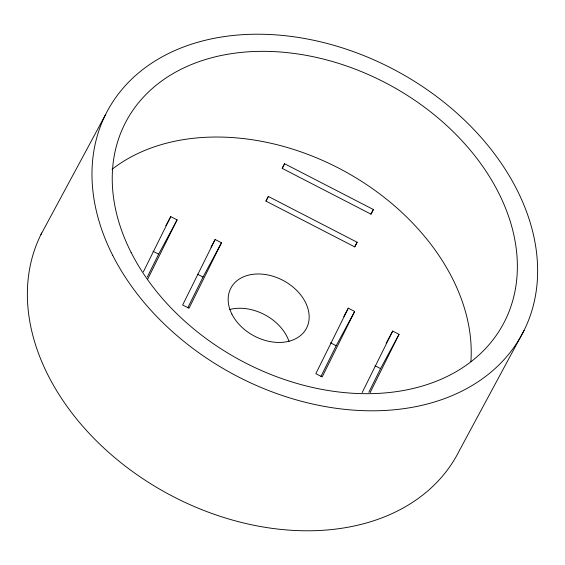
<?xml version="1.0" encoding="UTF-8"?>
<svg xmlns="http://www.w3.org/2000/svg" width="565" height="565" viewBox="0 0 565 565"><rect width="100%" height="100%" fill="white"/><g stroke="black" fill="none" stroke-linecap="round" stroke-linejoin="round"><path stroke-width="0.85" d="M143.362 271.836L170.75 216.621L177.092 219.891L147.748 279.046M147.288 277.041L158.638 254.172L177.092 219.891M215.138 239.511L182.665 304.98L189.007 308.243L221.48 242.781L215.138 239.511L211.042 247.124M187.764 307.819L203.026 277.055L221.48 242.781M268.347 196.472L266.023 201.147L354.806 246.926L357.122 242.251L268.347 196.472L265.882 201.041M284.583 163.737L282.267 168.412L371.043 214.191L373.366 209.516L284.583 163.737L282.126 168.306M348.308 308.172L315.835 373.642L322.17 376.911L354.651 311.442L348.308 308.172L343.795 316.548M320.934 376.481L336.196 345.724L354.651 311.442M362.179 392.583L392.703 331.062L399.038 334.332L370.082 392.696M368.846 392.272L380.584 368.606L399.038 334.332M40.934 234.588L105.535 114.61M165.828 225.76L170.75 216.621M370.901 214.086L373.366 209.516M354.665 246.82L357.122 242.251M386.135 343.245L392.703 331.062M524.066 330.412L459.465 450.39A235.478 172.219 28.3 0 1 172.6 496.268A235.478 172.219 28.3 0 1 41.704 233.055M152.995 251.263L158.638 254.172M197.39 274.152L203.026 277.055M330.56 342.814L336.196 345.724M374.948 365.703L380.584 368.606M112.047 169.316A214.071 156.562 28.3 0 1 342.362 170.079A214.071 156.562 28.3 0 1 470.892 361.607M229.729 309.493A42.813 31.315 28.3 0 1 289.005 341.38M231.911 314.175A42.813 31.315 28.3 0 0 301.809 334.423A42.813 31.315 28.3 0 0 272.252 276.031A42.813 31.315 28.3 0 0 231.911 314.175M112.696 255.331A235.478 172.219 28.3 0 0 497.122 366.678A235.478 172.219 28.3 0 0 334.586 45.525A235.478 172.219 28.3 0 0 112.696 255.331M131.066 252.35A214.071 156.562 28.3 0 0 480.547 353.57A214.071 156.562 28.3 0 0 332.785 61.62A214.071 156.562 28.3 0 0 131.066 252.35"/></g></svg>
